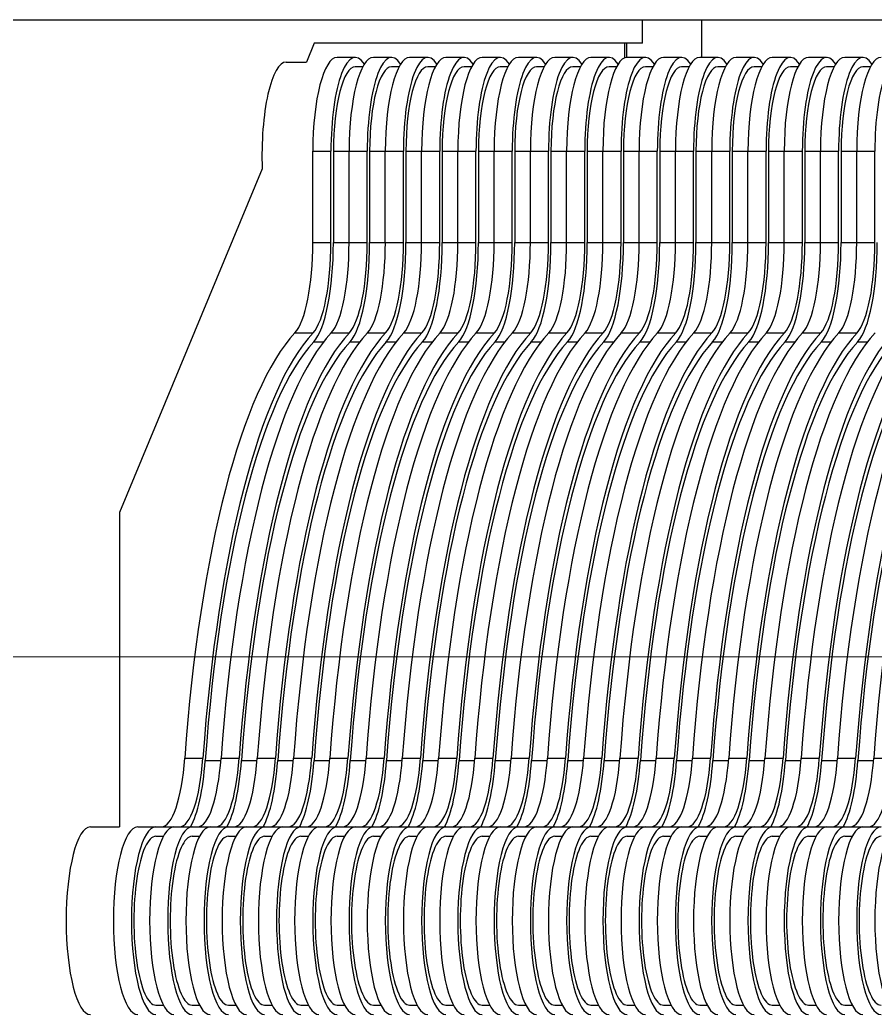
# Model space of a CAD drawing. Header units: millimetres. Extents: x 3795014 to 4300160, y 3869364 to 4016788.
# Drawn here: x 4226316.4 to 4226361.9, y 3924256.7 to 3924309.5 of the extents above; entities that cross this region are included whole.
import ezdxf

# ---------------------------------------------------------------- set-up
doc = ezdxf.new("R2010")
doc.units = ezdxf.units.MM
doc.linetypes.add('осевая2', pattern=[28.575, 19.05, -3.175, 3.175, -3.175])
doc.layers.add('линия перехода', color=7, linetype='Continuous')
doc.layers.add('оси', color=7, linetype='осевая2', lineweight=13)
doc.layers.add('основная', color=7, linetype='Continuous', lineweight=50)

msp = doc.modelspace()

# ---------------------------------------------------------------- linework, layer by layer
at = {"layer": 'линия перехода', "color": 0, "linetype": 'Continuous', "lineweight": -3}
for p, q in [((4226348.596, 3924307.508), (4226348.596, 3924308.281)), ((4226331.972, 3924302.531), (4226332.938, 3924302.531)), ((4226333.068, 3924302.531), (4226333.904, 3924302.531)), ((4226333.904, 3924302.531), (4226334.87, 3924302.531)), ((4226334.999, 3924302.531), (4226335.835, 3924302.531)), ((4226335.835, 3924302.531), (4226336.801, 3924302.531)), ((4226336.931, 3924302.531), (4226337.767, 3924302.531)), ((4226337.767, 3924302.531), (4226338.733, 3924302.531)), ((4226338.863, 3924302.531), (4226339.699, 3924302.531)), ((4226339.699, 3924302.531), (4226340.665, 3924302.531)), ((4226340.794, 3924302.531), (4226341.63, 3924302.531)), ((4226341.63, 3924302.531), (4226342.596, 3924302.531)), ((4226342.726, 3924302.531), (4226343.562, 3924302.531)), ((4226343.562, 3924302.531), (4226344.528, 3924302.531)), ((4226344.658, 3924302.531), (4226345.494, 3924302.531)), ((4226345.494, 3924302.531), (4226346.46, 3924302.531)), ((4226346.589, 3924302.531), (4226347.425, 3924302.531)), ((4226347.425, 3924302.531), (4226348.391, 3924302.531)), ((4226348.521, 3924302.531), (4226349.357, 3924302.531)), ((4226349.357, 3924302.531), (4226350.323, 3924302.531)), ((4226350.453, 3924302.531), (4226351.289, 3924302.531)), ((4226351.289, 3924302.531), (4226352.255, 3924302.531)), ((4226352.384, 3924302.531), (4226353.22, 3924302.531)), ((4226353.22, 3924302.531), (4226354.186, 3924302.531)), ((4226354.316, 3924302.531), (4226355.152, 3924302.531)), ((4226355.152, 3924302.531), (4226356.118, 3924302.531)), ((4226356.248, 3924302.531), (4226357.084, 3924302.531)), ((4226357.084, 3924302.531), (4226358.05, 3924302.531)), ((4226358.179, 3924302.531), (4226359.016, 3924302.531)), ((4226359.016, 3924302.531), (4226359.981, 3924302.531)), ((4226360.111, 3924302.531), (4226360.947, 3924302.531)), ((4226360.947, 3924302.531), (4226361.913, 3924302.531)), ((4226331.972, 3924297.673), (4226332.938, 3924297.673)), ((4226333.068, 3924297.673), (4226333.904, 3924297.673)), ((4226333.904, 3924297.673), (4226334.87, 3924297.673)), ((4226334.999, 3924297.673), (4226335.835, 3924297.673)), ((4226335.835, 3924297.673), (4226336.801, 3924297.673)), ((4226336.931, 3924297.673), (4226337.767, 3924297.673)), ((4226337.767, 3924297.673), (4226338.733, 3924297.673)), ((4226338.863, 3924297.673), (4226339.699, 3924297.673)), ((4226339.699, 3924297.673), (4226340.665, 3924297.673)), ((4226340.794, 3924297.673), (4226341.63, 3924297.673)), ((4226341.63, 3924297.673), (4226342.596, 3924297.673)), ((4226342.726, 3924297.673), (4226343.562, 3924297.673)), ((4226343.562, 3924297.673), (4226344.528, 3924297.673)), ((4226344.658, 3924297.673), (4226345.494, 3924297.673)), ((4226345.494, 3924297.673), (4226346.46, 3924297.673)), ((4226346.589, 3924297.673), (4226347.425, 3924297.673)), ((4226347.425, 3924297.673), (4226348.391, 3924297.673)), ((4226348.521, 3924297.673), (4226349.357, 3924297.673)), ((4226349.357, 3924297.673), (4226350.323, 3924297.673)), ((4226350.453, 3924297.673), (4226351.289, 3924297.673)), ((4226351.289, 3924297.673), (4226352.255, 3924297.673)), ((4226352.384, 3924297.673), (4226353.22, 3924297.673)), ((4226353.22, 3924297.673), (4226354.186, 3924297.673)), ((4226354.316, 3924297.673), (4226355.152, 3924297.673)), ((4226355.152, 3924297.673), (4226356.118, 3924297.673)), ((4226356.248, 3924297.673), (4226357.084, 3924297.673)), ((4226357.084, 3924297.673), (4226358.05, 3924297.673)), ((4226358.179, 3924297.673), (4226359.016, 3924297.673)), ((4226359.016, 3924297.673), (4226359.981, 3924297.673)), ((4226360.111, 3924297.673), (4226360.947, 3924297.673)), ((4226360.947, 3924297.673), (4226361.913, 3924297.673)), ((4226331.022, 3924292.855), (4226331.988, 3924292.855)), ((4226332.954, 3924292.855), (4226333.919, 3924292.855)), ((4226334.885, 3924292.855), (4226335.851, 3924292.855)), ((4226336.817, 3924292.855), (4226337.783, 3924292.855)), ((4226338.749, 3924292.855), (4226339.714, 3924292.855)), ((4226340.68, 3924292.855), (4226341.646, 3924292.855)), ((4226342.612, 3924292.855), (4226343.578, 3924292.855)), ((4226344.544, 3924292.855), (4226345.509, 3924292.855)), ((4226346.475, 3924292.855), (4226347.441, 3924292.855)), ((4226348.407, 3924292.855), (4226349.373, 3924292.855)), ((4226350.339, 3924292.855), (4226351.304, 3924292.855)), ((4226352.27, 3924292.855), (4226353.236, 3924292.855)), ((4226354.202, 3924292.855), (4226355.168, 3924292.855)), ((4226356.134, 3924292.855), (4226357.099, 3924292.855)), ((4226358.065, 3924292.855), (4226359.031, 3924292.855)), ((4226359.997, 3924292.855), (4226360.963, 3924292.855)), ((4226332.022, 3924292.373), (4226332.543, 3924292.373)), ((4226333.954, 3924292.373), (4226334.475, 3924292.373)), ((4226335.886, 3924292.373), (4226336.406, 3924292.373)), ((4226337.817, 3924292.373), (4226338.338, 3924292.373)), ((4226339.749, 3924292.373), (4226340.27, 3924292.373)), ((4226341.681, 3924292.373), (4226342.202, 3924292.373)), ((4226343.612, 3924292.373), (4226344.133, 3924292.373)), ((4226345.544, 3924292.373), (4226346.065, 3924292.373)), ((4226347.476, 3924292.373), (4226347.997, 3924292.373)), ((4226349.407, 3924292.373), (4226349.928, 3924292.373)), ((4226351.339, 3924292.373), (4226351.86, 3924292.373)), ((4226353.271, 3924292.373), (4226353.792, 3924292.373)), ((4226355.202, 3924292.373), (4226355.723, 3924292.373)), ((4226357.134, 3924292.373), (4226357.655, 3924292.373)), ((4226359.066, 3924292.373), (4226359.587, 3924292.373)), ((4226360.997, 3924292.373), (4226361.518, 3924292.373)), ((4226325.15, 3924270.198), (4226326.116, 3924270.198)), ((4226327.082, 3924270.198), (4226328.048, 3924270.198)), ((4226329.014, 3924270.198), (4226329.979, 3924270.198)), ((4226330.945, 3924270.198), (4226331.911, 3924270.198)), ((4226332.877, 3924270.198), (4226333.843, 3924270.198)), ((4226334.809, 3924270.198), (4226335.774, 3924270.198)), ((4226336.74, 3924270.198), (4226337.706, 3924270.198)), ((4226338.672, 3924270.198), (4226339.638, 3924270.198)), ((4226340.604, 3924270.198), (4226341.57, 3924270.198)), ((4226342.535, 3924270.198), (4226343.501, 3924270.198)), ((4226344.467, 3924270.198), (4226345.433, 3924270.198)), ((4226346.399, 3924270.198), (4226347.365, 3924270.198)), ((4226348.33, 3924270.198), (4226349.296, 3924270.198)), ((4226350.262, 3924270.198), (4226351.228, 3924270.198)), ((4226352.194, 3924270.198), (4226353.16, 3924270.198)), ((4226354.125, 3924270.198), (4226355.091, 3924270.198)), ((4226356.057, 3924270.198), (4226357.023, 3924270.198)), ((4226357.989, 3924270.198), (4226358.955, 3924270.198)), ((4226359.92, 3924270.198), (4226360.886, 3924270.198)), ((4226361.852, 3924270.198), (4226362.818, 3924270.198)), ((4226326.241, 3924270.065), (4226327.072, 3924270.065)), ((4226328.173, 3924270.065), (4226329.004, 3924270.065)), ((4226330.104, 3924270.065), (4226330.935, 3924270.065)), ((4226332.036, 3924270.065), (4226332.867, 3924270.065)), ((4226333.968, 3924270.065), (4226334.799, 3924270.065)), ((4226335.899, 3924270.065), (4226336.73, 3924270.065)), ((4226337.831, 3924270.065), (4226338.662, 3924270.065)), ((4226339.763, 3924270.065), (4226340.594, 3924270.065)), ((4226341.694, 3924270.065), (4226342.525, 3924270.065)), ((4226343.626, 3924270.065), (4226344.457, 3924270.065)), ((4226345.558, 3924270.065), (4226346.389, 3924270.065)), ((4226347.489, 3924270.065), (4226348.32, 3924270.065)), ((4226349.421, 3924270.065), (4226350.252, 3924270.065)), ((4226351.353, 3924270.065), (4226352.184, 3924270.065)), ((4226353.284, 3924270.065), (4226354.115, 3924270.065)), ((4226355.216, 3924270.065), (4226356.047, 3924270.065)), ((4226357.148, 3924270.065), (4226357.979, 3924270.065)), ((4226359.079, 3924270.065), (4226359.91, 3924270.065)), ((4226361.011, 3924270.065), (4226361.842, 3924270.065))]:
    msp.add_line(p, q, dxfattribs=at)
at = {"layer": 'оси', "ltscale": 25}
msp.add_line((4217732.732, 3924275.593), (4229531.19, 3924275.593), dxfattribs=at)
at = {"layer": 'основная', "color": 0, "linetype": 'Continuous', "lineweight": -3}
for p, q in [((4226269.165, 3924309.531), (4226655.499, 3924309.531)), ((4226349.542, 3924308.281), (4226349.542, 3924309.531)), ((4226352.699, 3924307.531), (4226352.699, 3924309.531)), ((4226332.049, 3924308.281), (4226331.634, 3924307.281)), ((4226349.542, 3924308.281), (4226332.049, 3924308.281)), ((4226348.698, 3924307.531), (4226348.698, 3924308.281)), ((4226330.558, 3924307.281), (4226331.634, 3924307.281)), ((4226334.234, 3924307.531), (4226333.268, 3924307.531)), ((4226336.165, 3924307.531), (4226335.2, 3924307.531)), ((4226338.097, 3924307.531), (4226337.131, 3924307.531)), ((4226340.029, 3924307.531), (4226339.063, 3924307.531)), ((4226341.96, 3924307.531), (4226340.995, 3924307.531)), ((4226343.892, 3924307.531), (4226342.926, 3924307.531)), ((4226345.824, 3924307.531), (4226344.858, 3924307.531)), ((4226347.755, 3924307.531), (4226346.79, 3924307.531)), ((4226349.687, 3924307.531), (4226348.721, 3924307.531)), ((4226351.619, 3924307.531), (4226350.653, 3924307.531)), ((4226353.55, 3924307.531), (4226352.585, 3924307.531)), ((4226355.482, 3924307.531), (4226354.516, 3924307.531)), ((4226357.414, 3924307.531), (4226356.448, 3924307.531)), ((4226359.345, 3924307.531), (4226358.38, 3924307.531)), ((4226361.277, 3924307.531), (4226360.311, 3924307.531)), ((4226334.635, 3924307.031), (4226334.234, 3924307.031)), ((4226336.566, 3924307.031), (4226336.165, 3924307.031)), ((4226338.498, 3924307.031), (4226338.097, 3924307.031)), ((4226340.43, 3924307.031), (4226340.029, 3924307.031)), ((4226342.361, 3924307.031), (4226341.96, 3924307.031)), ((4226344.293, 3924307.031), (4226343.892, 3924307.031)), ((4226346.225, 3924307.031), (4226345.824, 3924307.031)), ((4226348.156, 3924307.031), (4226347.755, 3924307.031)), ((4226350.088, 3924307.031), (4226349.687, 3924307.031)), ((4226352.02, 3924307.031), (4226351.619, 3924307.031)), ((4226353.951, 3924307.031), (4226353.55, 3924307.031)), ((4226355.883, 3924307.031), (4226355.482, 3924307.031)), ((4226357.815, 3924307.031), (4226357.414, 3924307.031)), ((4226359.746, 3924307.031), (4226359.345, 3924307.031)), ((4226361.678, 3924307.031), (4226361.277, 3924307.031)), ((4226331.972, 3924297.673), (4226331.972, 3924302.531)), ((4226332.938, 3924297.673), (4226332.938, 3924302.531)), ((4226333.068, 3924302.531), (4226333.068, 3924297.673)), ((4226333.904, 3924297.673), (4226333.904, 3924302.531)), ((4226334.87, 3924297.673), (4226334.87, 3924302.531)), ((4226334.999, 3924302.531), (4226334.999, 3924297.673)), ((4226335.835, 3924297.673), (4226335.835, 3924302.531)), ((4226336.801, 3924297.673), (4226336.801, 3924302.531)), ((4226336.931, 3924302.531), (4226336.931, 3924297.673)), ((4226337.767, 3924297.673), (4226337.767, 3924302.531)), ((4226338.733, 3924297.673), (4226338.733, 3924302.531)), ((4226338.863, 3924302.531), (4226338.863, 3924297.673)), ((4226339.699, 3924297.673), (4226339.699, 3924302.531)), ((4226340.665, 3924297.673), (4226340.665, 3924302.531)), ((4226340.794, 3924302.531), (4226340.794, 3924297.673)), ((4226341.63, 3924297.673), (4226341.63, 3924302.531)), ((4226342.596, 3924297.673), (4226342.596, 3924302.531)), ((4226342.726, 3924302.531), (4226342.726, 3924297.673)), ((4226343.562, 3924297.673), (4226343.562, 3924302.531)), ((4226344.528, 3924297.673), (4226344.528, 3924302.531)), ((4226344.658, 3924302.531), (4226344.658, 3924297.673)), ((4226345.494, 3924297.673), (4226345.494, 3924302.531)), ((4226346.46, 3924297.673), (4226346.46, 3924302.531)), ((4226346.589, 3924302.531), (4226346.589, 3924297.673)), ((4226347.425, 3924297.673), (4226347.425, 3924302.531)), ((4226348.391, 3924297.673), (4226348.391, 3924302.531)), ((4226348.521, 3924302.531), (4226348.521, 3924297.673)), ((4226349.357, 3924297.673), (4226349.357, 3924302.531)), ((4226350.323, 3924297.673), (4226350.323, 3924302.531)), ((4226350.453, 3924302.531), (4226350.453, 3924297.673)), ((4226351.289, 3924297.673), (4226351.289, 3924302.531)), ((4226352.255, 3924297.673), (4226352.255, 3924302.531)), ((4226352.384, 3924302.531), (4226352.384, 3924297.673)), ((4226353.22, 3924297.673), (4226353.22, 3924302.531)), ((4226354.186, 3924297.673), (4226354.186, 3924302.531)), ((4226354.316, 3924302.531), (4226354.316, 3924297.673)), ((4226355.152, 3924297.673), (4226355.152, 3924302.531)), ((4226356.118, 3924297.673), (4226356.118, 3924302.531)), ((4226356.248, 3924302.531), (4226356.248, 3924297.673)), ((4226357.084, 3924297.673), (4226357.084, 3924302.531)), ((4226358.05, 3924297.673), (4226358.05, 3924302.531)), ((4226358.179, 3924302.531), (4226358.179, 3924297.673)), ((4226359.016, 3924297.673), (4226359.016, 3924302.531)), ((4226359.981, 3924297.673), (4226359.981, 3924302.531)), ((4226360.111, 3924302.531), (4226360.111, 3924297.673)), ((4226360.947, 3924297.673), (4226360.947, 3924302.531)), ((4226361.913, 3924297.673), (4226361.913, 3924302.531)), ((4226329.275, 3924301.592), (4226321.682, 3924283.281)), ((4226321.682, 3924283.281), (4226321.682, 3924266.531)), ((4226320.127, 3924266.531), (4226321.682, 3924266.531)), ((4226322.642, 3924266.531), (4226323.608, 3924266.531)), ((4226323.608, 3924266.531), (4226324.574, 3924266.531)), ((4226324.574, 3924266.531), (4226325.54, 3924266.531)), ((4226325.54, 3924266.531), (4226326.506, 3924266.531)), ((4226326.506, 3924266.531), (4226327.472, 3924266.531)), ((4226327.472, 3924266.531), (4226328.438, 3924266.531)), ((4226328.438, 3924266.531), (4226329.403, 3924266.531)), ((4226329.403, 3924266.531), (4226330.369, 3924266.531)), ((4226330.369, 3924266.531), (4226331.335, 3924266.531)), ((4226331.335, 3924266.531), (4226332.301, 3924266.531)), ((4226332.301, 3924266.531), (4226333.267, 3924266.531)), ((4226333.267, 3924266.531), (4226334.233, 3924266.531)), ((4226334.233, 3924266.531), (4226335.198, 3924266.531)), ((4226335.198, 3924266.531), (4226336.164, 3924266.531)), ((4226336.164, 3924266.531), (4226337.13, 3924266.531)), ((4226337.13, 3924266.531), (4226338.096, 3924266.531)), ((4226338.096, 3924266.531), (4226339.062, 3924266.531)), ((4226339.062, 3924266.531), (4226340.028, 3924266.531)), ((4226340.028, 3924266.531), (4226340.993, 3924266.531)), ((4226340.993, 3924266.531), (4226341.959, 3924266.531)), ((4226341.959, 3924266.531), (4226342.925, 3924266.531)), ((4226342.925, 3924266.531), (4226343.891, 3924266.531)), ((4226343.891, 3924266.531), (4226344.857, 3924266.531)), ((4226344.857, 3924266.531), (4226345.823, 3924266.531)), ((4226345.823, 3924266.531), (4226346.788, 3924266.531)), ((4226346.788, 3924266.531), (4226347.754, 3924266.531)), ((4226347.754, 3924266.531), (4226348.72, 3924266.531)), ((4226348.72, 3924266.531), (4226349.686, 3924266.531)), ((4226349.686, 3924266.531), (4226350.652, 3924266.531)), ((4226350.652, 3924266.531), (4226351.618, 3924266.531)), ((4226351.618, 3924266.531), (4226352.583, 3924266.531)), ((4226352.583, 3924266.531), (4226353.549, 3924266.531)), ((4226353.549, 3924266.531), (4226354.515, 3924266.531)), ((4226354.515, 3924266.531), (4226355.481, 3924266.531)), ((4226355.481, 3924266.531), (4226356.447, 3924266.531)), ((4226356.447, 3924266.531), (4226357.413, 3924266.531)), ((4226357.413, 3924266.531), (4226358.378, 3924266.531)), ((4226358.378, 3924266.531), (4226359.344, 3924266.531)), ((4226359.344, 3924266.531), (4226360.31, 3924266.531)), ((4226360.31, 3924266.531), (4226361.276, 3924266.531)), ((4226361.276, 3924266.531), (4226362.242, 3924266.531)), ((4226323.608, 3924266.031), (4226324.009, 3924266.031)), ((4226325.54, 3924266.031), (4226325.941, 3924266.031)), ((4226327.472, 3924266.031), (4226327.873, 3924266.031)), ((4226329.403, 3924266.031), (4226329.804, 3924266.031)), ((4226331.335, 3924266.031), (4226331.736, 3924266.031)), ((4226333.267, 3924266.031), (4226333.668, 3924266.031)), ((4226335.198, 3924266.031), (4226335.599, 3924266.031)), ((4226337.13, 3924266.031), (4226337.531, 3924266.031)), ((4226339.062, 3924266.031), (4226339.463, 3924266.031)), ((4226340.993, 3924266.031), (4226341.394, 3924266.031)), ((4226342.925, 3924266.031), (4226343.326, 3924266.031)), ((4226344.857, 3924266.031), (4226345.258, 3924266.031)), ((4226346.788, 3924266.031), (4226347.189, 3924266.031)), ((4226348.72, 3924266.031), (4226349.121, 3924266.031)), ((4226350.652, 3924266.031), (4226351.053, 3924266.031)), ((4226352.583, 3924266.031), (4226352.984, 3924266.031)), ((4226354.515, 3924266.031), (4226354.916, 3924266.031)), ((4226356.447, 3924266.031), (4226356.848, 3924266.031)), ((4226358.378, 3924266.031), (4226358.779, 3924266.031)), ((4226360.31, 3924266.031), (4226360.711, 3924266.031)), ((4226323.608, 3924257.031), (4226324.009, 3924257.031)), ((4226325.54, 3924257.031), (4226325.941, 3924257.031)), ((4226327.472, 3924257.031), (4226327.873, 3924257.031)), ((4226329.403, 3924257.031), (4226329.804, 3924257.031)), ((4226331.335, 3924257.031), (4226331.736, 3924257.031)), ((4226333.267, 3924257.031), (4226333.668, 3924257.031)), ((4226335.198, 3924257.031), (4226335.599, 3924257.031)), ((4226337.13, 3924257.031), (4226337.531, 3924257.031)), ((4226339.062, 3924257.031), (4226339.463, 3924257.031)), ((4226340.993, 3924257.031), (4226341.394, 3924257.031)), ((4226342.925, 3924257.031), (4226343.326, 3924257.031)), ((4226344.857, 3924257.031), (4226345.258, 3924257.031)), ((4226346.788, 3924257.031), (4226347.189, 3924257.031)), ((4226348.72, 3924257.031), (4226349.121, 3924257.031)), ((4226350.652, 3924257.031), (4226351.053, 3924257.031)), ((4226352.583, 3924257.031), (4226352.984, 3924257.031)), ((4226354.515, 3924257.031), (4226354.916, 3924257.031)), ((4226356.447, 3924257.031), (4226356.848, 3924257.031)), ((4226358.378, 3924257.031), (4226358.779, 3924257.031)), ((4226360.31, 3924257.031), (4226360.711, 3924257.031))]:
    msp.add_line(p, q, dxfattribs=at)
for centre, major_axis, start_param, end_param in [((4226334.234, 3924302.531), (0, -5), 2.759692, 4.712389), ((4226336.165, 3924302.531), (0, -5), 2.759692, 4.712389), ((4226338.097, 3924302.531), (0, -5), 2.759692, 4.712389), ((4226340.029, 3924302.531), (0, -5), 2.759692, 4.712389), ((4226341.96, 3924302.531), (0, -5), 2.759692, 4.712389), ((4226343.892, 3924302.531), (0, -5), 2.759692, 4.712389), ((4226345.824, 3924302.531), (0, -5), 2.759692, 4.712389), ((4226347.755, 3924302.531), (0, -5), 2.759692, 4.712389), ((4226349.687, 3924302.531), (0, -5), 2.759692, 4.712389), ((4226351.619, 3924302.531), (0, -5), 2.759692, 4.712389), ((4226353.55, 3924302.531), (0, -5), 2.759692, 4.712389), ((4226355.482, 3924302.531), (0, -5), 2.759692, 4.712389), ((4226357.414, 3924302.531), (0, -5), 2.759692, 4.712389), ((4226359.345, 3924302.531), (0, -5), 2.759692, 4.712389), ((4226361.277, 3924302.531), (0, -5), 2.759692, 4.712389), ((4226363.209, 3924302.531), (0, -5), 2.759692, 4.712389), ((4226330.558, 3924302.281), (0, -5), 3.141593, 4.850617), ((4226333.268, 3924302.531), (0, -5), 3.141593, 4.712389), ((4226335.2, 3924302.531), (0, -5), 3.141593, 4.712389), ((4226337.131, 3924302.531), (0, -5), 3.141593, 4.712389), ((4226339.063, 3924302.531), (0, -5), 3.141593, 4.712389), ((4226340.995, 3924302.531), (0, -5), 3.141593, 4.712389), ((4226342.926, 3924302.531), (0, -5), 3.141593, 4.712389), ((4226344.858, 3924302.531), (0, -5), 3.141593, 4.712389), ((4226346.79, 3924302.531), (0, -5), 3.141593, 4.712389), ((4226348.721, 3924302.531), (0, -5), 3.141593, 4.712389), ((4226350.653, 3924302.531), (0, -5), 3.141593, 4.712389), ((4226352.585, 3924302.531), (0, -5), 3.141593, 4.712389), ((4226354.516, 3924302.531), (0, -5), 3.141593, 4.712389), ((4226356.448, 3924302.531), (0, -5), 3.141593, 4.712389), ((4226358.38, 3924302.531), (0, -5), 3.141593, 4.712389), ((4226360.311, 3924302.531), (0, -5), 3.141593, 4.712389), ((4226362.243, 3924302.531), (0, -5), 3.141593, 4.712389), ((4226334.234, 3924302.531), (0, -4.5), 3.141593, 4.712389), ((4226336.165, 3924302.531), (0, -4.5), 3.141593, 4.712389), ((4226338.097, 3924302.531), (0, -4.5), 3.141593, 4.712389), ((4226340.029, 3924302.531), (0, -4.5), 3.141593, 4.712389), ((4226341.96, 3924302.531), (0, -4.5), 3.141593, 4.712389), ((4226343.892, 3924302.531), (0, -4.5), 3.141593, 4.712389), ((4226345.824, 3924302.531), (0, -4.5), 3.141593, 4.712389), ((4226347.755, 3924302.531), (0, -4.5), 3.141593, 4.712389), ((4226349.687, 3924302.531), (0, -4.5), 3.141593, 4.712389), ((4226351.619, 3924302.531), (0, -4.5), 3.141593, 4.712389), ((4226353.55, 3924302.531), (0, -4.5), 3.141593, 4.712389), ((4226355.482, 3924302.531), (0, -4.5), 3.141593, 4.712389), ((4226357.414, 3924302.531), (0, -4.5), 3.141593, 4.712389), ((4226359.345, 3924302.531), (0, -4.5), 3.141593, 4.712389), ((4226361.277, 3924302.531), (0, -4.5), 3.141593, 4.712389), ((4226330.676, 3924297.673), (0, -5), 0.269933, 1.570796), ((4226331.642, 3924297.673), (0, -5), 0.269933, 1.570796), ((4226331.642, 3924297.673), (0, -5.5), 0.269933, 1.570796), ((4226332.608, 3924297.673), (0, -5), 0.269933, 1.570796), ((4226333.574, 3924297.673), (0, -5), 0.269933, 1.570796), ((4226333.574, 3924297.673), (0, -5.5), 0.269933, 1.570796), ((4226334.54, 3924297.673), (0, -5), 0.269933, 1.570796), ((4226335.506, 3924297.673), (0, -5), 0.269933, 1.570796), ((4226335.506, 3924297.673), (0, -5.5), 0.269933, 1.570796), ((4226336.471, 3924297.673), (0, -5), 0.269933, 1.570796), ((4226337.437, 3924297.673), (0, -5), 0.269933, 1.570796), ((4226337.437, 3924297.673), (0, -5.5), 0.269933, 1.570796), ((4226338.403, 3924297.673), (0, -5), 0.269933, 1.570796), ((4226339.369, 3924297.673), (0, -5), 0.269933, 1.570796), ((4226339.369, 3924297.673), (0, -5.5), 0.269933, 1.570796), ((4226340.335, 3924297.673), (0, -5), 0.269933, 1.570796), ((4226341.301, 3924297.673), (0, -5), 0.269933, 1.570796), ((4226341.301, 3924297.673), (0, -5.5), 0.269933, 1.570796), ((4226342.266, 3924297.673), (0, -5), 0.269933, 1.570796), ((4226343.232, 3924297.673), (0, -5), 0.269933, 1.570796), ((4226343.232, 3924297.673), (0, -5.5), 0.269933, 1.570796), ((4226344.198, 3924297.673), (0, -5), 0.269933, 1.570796), ((4226345.164, 3924297.673), (0, -5), 0.269933, 1.570796), ((4226345.164, 3924297.673), (0, 5.5), 3.411525, 4.712389), ((4226346.13, 3924297.673), (0, -5), 0.269933, 1.570796), ((4226347.096, 3924297.673), (0, -5), 0.269933, 1.570796), ((4226347.096, 3924297.673), (0, -5.5), 0.269933, 1.570796), ((4226348.061, 3924297.673), (0, -5), 0.269933, 1.570796), ((4226349.027, 3924297.673), (0, -5), 0.269933, 1.570796), ((4226349.027, 3924297.673), (0, 5.5), 3.411525, 4.712389), ((4226349.993, 3924297.673), (0, -5), 0.269933, 1.570796), ((4226350.959, 3924297.673), (0, -5), 0.269933, 1.570796), ((4226350.959, 3924297.673), (0, 5.5), 3.411525, 4.712389), ((4226351.925, 3924297.673), (0, -5), 0.269933, 1.570796), ((4226352.891, 3924297.673), (0, -5), 0.269933, 1.570796), ((4226352.891, 3924297.673), (0, 5.5), 3.411525, 4.712389), ((4226353.856, 3924297.673), (0, -5), 0.269933, 1.570796), ((4226354.822, 3924297.673), (0, -5), 0.269933, 1.570796), ((4226354.822, 3924297.673), (0, 5.5), 3.411525, 4.712389), ((4226355.788, 3924297.673), (0, -5), 0.269933, 1.570796), ((4226356.754, 3924297.673), (0, -5), 0.269933, 1.570796), ((4226356.754, 3924297.673), (0, -5.5), 0.269933, 1.570796), ((4226357.72, 3924297.673), (0, -5), 0.269933, 1.570796), ((4226358.686, 3924297.673), (0, -5), 0.269933, 1.570796), ((4226358.686, 3924297.673), (0, 5.5), 3.411525, 4.712389), ((4226359.651, 3924297.673), (0, -5), 0.269933, 1.570796), ((4226360.617, 3924297.673), (0, -5), 0.269933, 1.570796), ((4226360.617, 3924297.673), (0, -5.5), 0.269933, 1.570796), ((4226333.268, 3924261.531), (0, 32.5), 0.269933, 1.300864), ((4226334.234, 3924261.531), (0, 32.5), 0.269933, 1.300864), ((4226335.2, 3924261.531), (0, 32.5), 0.269933, 1.300864), ((4226336.165, 3924261.531), (0, 32.5), 0.269933, 1.300864), ((4226337.131, 3924261.531), (0, 32.5), 0.269933, 1.300864), ((4226338.097, 3924261.531), (0, 32.5), 0.269933, 1.300864), ((4226339.063, 3924261.531), (0, 32.5), 0.269933, 1.300864), ((4226340.029, 3924261.531), (0, 32.5), 0.269933, 1.300864), ((4226340.995, 3924261.531), (0, 32.5), 0.269933, 1.300864), ((4226341.96, 3924261.531), (0, 32.5), 0.269933, 1.300864), ((4226342.926, 3924261.531), (0, 32.5), 0.269933, 1.300864), ((4226343.892, 3924261.531), (0, 32.5), 0.269933, 1.300864), ((4226344.858, 3924261.531), (0, 32.5), 0.269933, 1.300864), ((4226345.824, 3924261.531), (0, 32.5), 0.269933, 1.300864), ((4226346.79, 3924261.531), (0, 32.5), 0.269933, 1.300864), ((4226347.755, 3924261.531), (0, 32.5), 0.269933, 1.300864), ((4226348.721, 3924261.531), (0, 32.5), 0.269933, 1.300864), ((4226349.687, 3924261.531), (0, 32.5), 0.269933, 1.300864), ((4226350.653, 3924261.531), (0, 32.5), 0.269933, 1.300864), ((4226351.619, 3924261.531), (0, 32.5), 0.269933, 1.300864), ((4226352.585, 3924261.531), (0, 32.5), 0.269933, 1.300864), ((4226353.55, 3924261.531), (0, 32.5), 0.269933, 1.300864), ((4226354.516, 3924261.531), (0, 32.5), 0.269933, 1.300864), ((4226355.482, 3924261.531), (0, 32.5), 0.269933, 1.300864), ((4226356.448, 3924261.531), (0, 32.5), 0.269933, 1.300864), ((4226357.414, 3924261.531), (0, 32.5), 0.269933, 1.300864), ((4226358.38, 3924261.531), (0, 32.5), 0.269933, 1.300864), ((4226359.345, 3924261.531), (0, 32.5), 0.269933, 1.300864), ((4226360.311, 3924261.531), (0, 32.5), 0.269933, 1.300864), ((4226361.277, 3924261.531), (0, 32.5), 0.269933, 1.300864), ((4226362.243, 3924261.531), (0, 32.5), 0.269933, 1.300864), ((4226363.209, 3924261.531), (0, 32.5), 0.269933, 1.300864), ((4226364.175, 3924261.531), (0, 32.5), 0.269933, 1.300864), ((4226365.14, 3924261.531), (0, 32.5), 0.269933, 1.300864), ((4226366.106, 3924261.531), (0, 32.5), 0.269933, 1.300864), ((4226367.072, 3924261.531), (0, 32.5), 0.269933, 1.300864), ((4226368.038, 3924261.531), (0, 32.5), 0.269933, 1.300864), ((4226369.004, 3924261.531), (0, 32.5), 0.269933, 1.300864), ((4226369.97, 3924261.531), (0, 32.5), 0.269933, 1.300864), ((4226334.234, 3924261.531), (0, 32), 0.269933, 1.300864), ((4226336.165, 3924261.531), (0, 32), 0.269933, 1.300864), ((4226338.097, 3924261.531), (0, 32), 0.269933, 1.300864), ((4226340.029, 3924261.531), (0, 32), 0.269933, 1.300864), ((4226341.96, 3924261.531), (0, 32), 0.269933, 1.300864), ((4226343.892, 3924261.531), (0, 32), 0.269933, 1.300864), ((4226345.824, 3924261.531), (0, 32), 0.269933, 1.300864), ((4226347.755, 3924261.531), (0, 32), 0.269933, 1.300864), ((4226349.687, 3924261.531), (0, 32), 0.269933, 1.300864), ((4226351.619, 3924261.531), (0, 32), 0.269933, 1.300864), ((4226353.55, 3924261.531), (0, 32), 0.269933, 1.300864), ((4226355.482, 3924261.531), (0, 32), 0.269933, 1.300864), ((4226357.414, 3924261.531), (0, 32), 0.269933, 1.300864), ((4226359.345, 3924261.531), (0, 32), 0.269933, 1.300864), ((4226361.277, 3924261.531), (0, 32), 0.269933, 1.300864), ((4226363.209, 3924261.531), (0, 32), 0.269933, 1.300864), ((4226365.14, 3924261.531), (0, 32), 0.269933, 1.300864), ((4226367.072, 3924261.531), (0, 32), 0.269933, 1.300864), ((4226369.004, 3924261.531), (0, 32), 0.269933, 1.300864), ((4226323.901, 3924271.531), (0, -5), 0, 1.300864), ((4226324.867, 3924271.531), (0, -5), 0, 1.300864), ((4226325.833, 3924271.531), (0, -5), 0, 1.300864), ((4226326.799, 3924271.531), (0, -5), 0, 1.300864), ((4226327.765, 3924271.531), (0, -5), 0, 1.300864), ((4226328.731, 3924271.531), (0, -5), 0, 1.300864), ((4226329.696, 3924271.531), (0, -5), 0, 1.300864), ((4226330.662, 3924271.531), (0, -5), 0, 1.300864), ((4226331.628, 3924271.531), (0, -5), 0, 1.300864), ((4226332.594, 3924271.531), (0, -5), 0, 1.300864), ((4226333.56, 3924271.531), (0, -5), 0, 1.300864), ((4226334.526, 3924271.531), (0, -5), 0, 1.300864), ((4226335.491, 3924271.531), (0, -5), 0, 1.300864), ((4226336.457, 3924271.531), (0, -5), 0, 1.300864), ((4226337.423, 3924271.531), (0, -5), 0, 1.300864), ((4226338.389, 3924271.531), (0, -5), 0, 1.300864), ((4226339.355, 3924271.531), (0, -5), 0, 1.300864), ((4226340.321, 3924271.531), (0, -5), 0, 1.300864), ((4226341.286, 3924271.531), (0, -5), 0, 1.300864), ((4226342.252, 3924271.531), (0, -5), 0, 1.300864), ((4226343.218, 3924271.531), (0, -5), 0, 1.300864), ((4226344.184, 3924271.531), (0, -5), 0, 1.300864), ((4226345.15, 3924271.531), (0, -5), 0, 1.300864), ((4226346.116, 3924271.531), (0, -5), 0, 1.300864), ((4226347.081, 3924271.531), (0, -5), 0, 1.300864), ((4226348.047, 3924271.531), (0, -5), 0, 1.300864), ((4226349.013, 3924271.531), (0, -5), 0, 1.300864), ((4226349.979, 3924271.531), (0, -5), 0, 1.300864), ((4226350.945, 3924271.531), (0, -5), 0, 1.300864), ((4226351.911, 3924271.531), (0, -5), 0, 1.300864), ((4226352.877, 3924271.531), (0, -5), 0, 1.300864), ((4226353.842, 3924271.531), (0, -5), 0, 1.300864), ((4226354.808, 3924271.531), (0, -5), 0, 1.300864), ((4226355.774, 3924271.531), (0, -5), 0, 1.300864), ((4226356.74, 3924271.531), (0, -5), 0, 1.300864), ((4226357.706, 3924271.531), (0, -5), 0, 1.300864), ((4226358.672, 3924271.531), (0, -5), 0, 1.300864), ((4226359.637, 3924271.531), (0, -5), 0, 1.300864), ((4226360.603, 3924271.531), (0, -5), 0, 1.300864), ((4226361.569, 3924271.531), (0, -5), 0, 1.300864), ((4226324.867, 3924271.531), (0, 5.5), 3.571292, 4.442456), ((4226326.799, 3924271.531), (0, 5.5), 3.571292, 4.442456), ((4226328.731, 3924271.531), (0, 5.5), 3.571292, 4.442456), ((4226330.662, 3924271.531), (0, 5.5), 3.571292, 4.442456), ((4226332.594, 3924271.531), (0, 5.5), 3.571292, 4.442456), ((4226334.526, 3924271.531), (0, 5.5), 3.571292, 4.442456), ((4226336.457, 3924271.531), (0, 5.5), 3.571292, 4.442456), ((4226338.389, 3924271.531), (0, 5.5), 3.571292, 4.442456), ((4226340.321, 3924271.531), (0, 5.5), 3.571292, 4.442456), ((4226342.252, 3924271.531), (0, 5.5), 3.571292, 4.442456), ((4226344.184, 3924271.531), (0, 5.5), 3.571292, 4.442456), ((4226346.116, 3924271.531), (0, 5.5), 3.571292, 4.442456), ((4226348.047, 3924271.531), (0, 5.5), 3.571292, 4.442456), ((4226349.979, 3924271.531), (0, 5.5), 3.571292, 4.442456), ((4226351.911, 3924271.531), (0, 5.5), 3.571292, 4.442456), ((4226353.842, 3924271.531), (0, 5.5), 3.571292, 4.442456), ((4226355.774, 3924271.531), (0, 5.5), 3.571292, 4.442456), ((4226357.706, 3924271.531), (0, 5.5), 3.571292, 4.442456), ((4226359.637, 3924271.531), (0, 5.5), 3.571292, 4.442456), ((4226320.127, 3924261.531), (0, -5), 3.141593, 6.283185), ((4226322.642, 3924261.531), (0, -5), 3.141593, 6.283185), ((4226323.608, 3924261.531), (0, -5), 3.141593, 6.283185), ((4226324.574, 3924261.531), (0, -5), 3.141593, 6.283185), ((4226325.54, 3924261.531), (0, -5), 3.141593, 6.283185), ((4226326.506, 3924261.531), (0, -5), 3.141593, 6.283185), ((4226327.472, 3924261.531), (0, -5), 3.141593, 6.283185), ((4226328.438, 3924261.531), (0, -5), 3.141593, 6.283185), ((4226329.403, 3924261.531), (0, -5), 3.141593, 6.283185), ((4226330.369, 3924261.531), (0, -5), 3.141593, 6.283185), ((4226331.335, 3924261.531), (0, -5), 3.141593, 6.283185), ((4226332.301, 3924261.531), (0, -5), 3.141593, 6.283185), ((4226333.267, 3924261.531), (0, -5), 3.141593, 6.283185), ((4226334.233, 3924261.531), (0, -5), 3.141593, 6.283185), ((4226335.198, 3924261.531), (0, -5), 3.141593, 6.283185), ((4226336.164, 3924261.531), (0, -5), 3.141593, 6.283185), ((4226337.13, 3924261.531), (0, -5), 3.141593, 6.283185), ((4226338.096, 3924261.531), (0, -5), 3.141593, 6.283185), ((4226339.062, 3924261.531), (0, -5), 3.141593, 6.283185), ((4226340.028, 3924261.531), (0, -5), 3.141593, 6.283185), ((4226340.993, 3924261.531), (0, -5), 3.141593, 6.283185), ((4226341.959, 3924261.531), (0, -5), 3.141593, 6.283185), ((4226342.925, 3924261.531), (0, -5), 3.141593, 6.283185), ((4226343.891, 3924261.531), (0, -5), 3.141593, 6.283185), ((4226344.857, 3924261.531), (0, -5), 3.141593, 6.283185), ((4226345.823, 3924261.531), (0, -5), 3.141593, 6.283185), ((4226346.788, 3924261.531), (0, -5), 3.141593, 6.283185), ((4226347.754, 3924261.531), (0, -5), 3.141593, 6.283185), ((4226348.72, 3924261.531), (0, -5), 3.141593, 6.283185), ((4226349.686, 3924261.531), (0, -5), 3.141593, 6.283185), ((4226350.652, 3924261.531), (0, -5), 3.141593, 6.283185), ((4226351.618, 3924261.531), (0, -5), 3.141593, 6.283185), ((4226352.583, 3924261.531), (0, -5), 3.141593, 6.283185), ((4226353.549, 3924261.531), (0, -5), 3.141593, 6.283185), ((4226354.515, 3924261.531), (0, -5), 3.141593, 6.283185), ((4226355.481, 3924261.531), (0, -5), 3.141593, 6.283185), ((4226356.447, 3924261.531), (0, -5), 3.141593, 6.283185), ((4226357.413, 3924261.531), (0, -5), 3.141593, 6.283185), ((4226358.378, 3924261.531), (0, -5), 3.141593, 6.283185), ((4226359.344, 3924261.531), (0, -5), 3.141593, 6.283185), ((4226360.31, 3924261.531), (0, -5), 3.141593, 6.283185), ((4226361.276, 3924261.531), (0, -5), 3.141593, 6.283185), ((4226362.242, 3924261.531), (0, -5), 3.141593, 6.283185), ((4226363.208, 3924261.531), (0, -5), 3.141593, 6.283185), ((4226323.608, 3924261.531), (0, 4.5), 0, 3.141593), ((4226325.54, 3924261.531), (0, 4.5), 0, 3.141593), ((4226327.472, 3924261.531), (0, 4.5), 0, 3.141593), ((4226329.403, 3924261.531), (0, 4.5), 0, 3.141593), ((4226331.335, 3924261.531), (0, 4.5), 0, 3.141593), ((4226333.267, 3924261.531), (0, 4.5), 0, 3.141593), ((4226335.198, 3924261.531), (0, 4.5), 0, 3.141593), ((4226337.13, 3924261.531), (0, 4.5), 0, 3.141593), ((4226339.062, 3924261.531), (0, 4.5), 0, 3.141593), ((4226340.993, 3924261.531), (0, 4.5), 0, 3.141593), ((4226342.925, 3924261.531), (0, 4.5), 0, 3.141593), ((4226344.857, 3924261.531), (0, 4.5), 0, 3.141593), ((4226346.788, 3924261.531), (0, 4.5), 0, 3.141593), ((4226348.72, 3924261.531), (0, 4.5), 0, 3.141593), ((4226350.652, 3924261.531), (0, 4.5), 0, 3.141593), ((4226352.583, 3924261.531), (0, 4.5), 0, 3.141593), ((4226354.515, 3924261.531), (0, 4.5), 0, 3.141593), ((4226356.447, 3924261.531), (0, 4.5), 0, 3.141593), ((4226358.378, 3924261.531), (0, 4.5), 0, 3.141593), ((4226360.31, 3924261.531), (0, 4.5), 0, 3.141593), ((4226362.242, 3924261.531), (0, 4.5), 0, 3.141593)]:
    msp.add_ellipse(centre, major_axis=major_axis, ratio=0.259156, start_param=start_param, end_param=end_param, dxfattribs=at)

doc.saveas('drawing.dxf')
